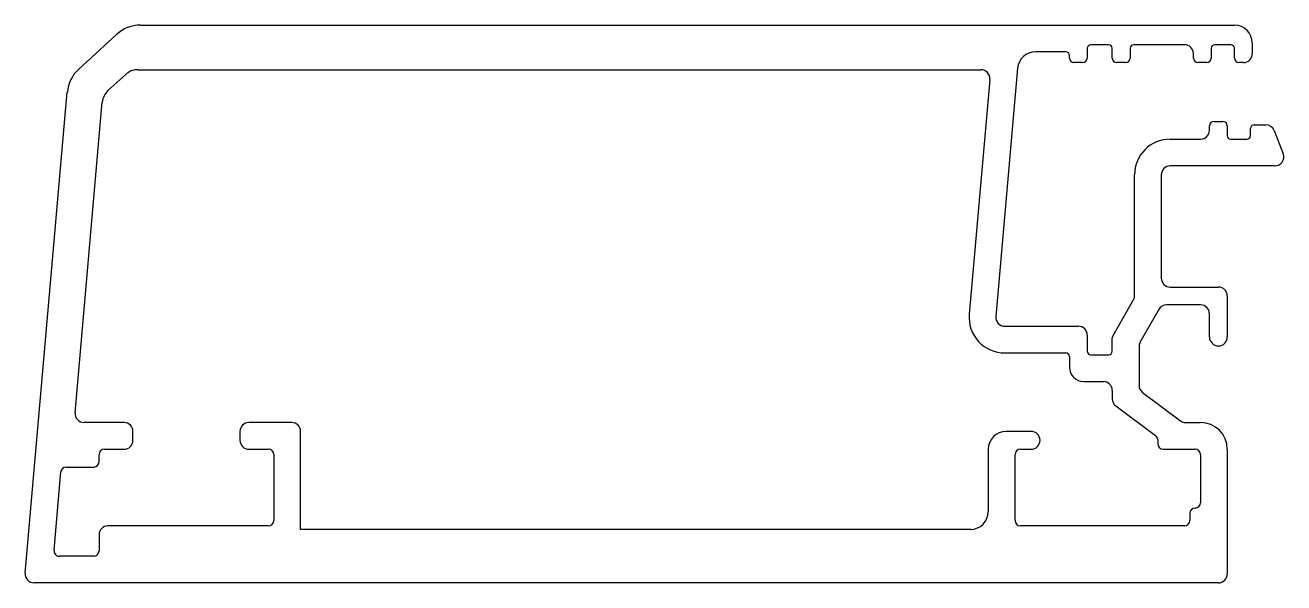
# Model space of a CAD drawing. Extents: x 1266.7 to 1337.3, y 1009.8 to 1041.1.
import ezdxf

# ---------------------------------------------------------------- set-up
doc = ezdxf.new("R2010")
doc.units = 0
doc.layers.get('0').update_dxf_attribs({"linetype": 'CONTINUOUS'})

msp = doc.modelspace()

# ---------------------------------------------------------------- linework, layer by layer
for p, q in [((1273.206, 1041.116), (1334.528, 1041.116)), ((1269.74, 1038.653), (1271.855, 1040.59)), ((1335.528, 1040.116), (1335.528, 1039.516)), ((1325.078, 1039.616), (1323.369, 1039.616)), ((1325.278, 1039.266), (1325.278, 1039.416)), ((1326.278, 1039.816), (1326.278, 1039.266)), ((1327.478, 1040.016), (1326.478, 1040.016)), ((1327.678, 1039.266), (1327.678, 1039.816)), ((1328.678, 1039.816), (1328.678, 1039.266)), ((1331.728, 1040.016), (1328.878, 1040.016)), ((1332.228, 1039.266), (1332.228, 1039.516)), ((1333.228, 1039.816), (1333.228, 1039.266)), ((1334.328, 1040.016), (1333.428, 1040.016)), ((1334.528, 1039.266), (1334.528, 1039.816)), ((1322.373, 1038.703), (1321.153, 1024.759)), ((1326.028, 1039.016), (1325.528, 1039.016)), ((1328.428, 1039.016), (1327.928, 1039.016)), ((1332.978, 1039.016), (1332.478, 1039.016)), ((1335.028, 1039.016), (1334.778, 1039.016)), ((1271.378, 1037.441), (1272.374, 1038.353)), ((1273.049, 1038.616), (1320.314, 1038.616)), ((1320.812, 1038.072), (1319.659, 1024.89)), ((1266.738, 1010.359), (1269.099, 1037.352)), ((1269.533, 1019.359), (1271.058, 1036.791)), ((1333.128, 1035.216), (1333.128, 1035.466)), ((1333.378, 1035.716), (1333.878, 1035.716)), ((1334.128, 1035.466), (1334.128, 1034.916)), ((1335.428, 1034.916), (1335.428, 1035.316)), ((1335.628, 1035.516), (1336.287, 1035.516)), ((1336.753, 1035.198), (1337.262, 1033.898)), ((1330.928, 1034.716), (1332.628, 1034.716)), ((1334.328, 1034.716), (1335.228, 1034.716)), ((1336.796, 1033.216), (1330.928, 1033.216)), ((1328.928, 1025.866), (1328.928, 1032.716)), ((1330.428, 1032.716), (1330.428, 1026.916)), ((1330.928, 1026.416), (1333.628, 1026.416)), ((1327.705, 1023.662), (1328.902, 1025.767)), ((1332.628, 1025.416), (1330.719, 1025.416)), ((1334.128, 1025.916), (1334.128, 1023.616)), ((1330.285, 1025.163), (1329.244, 1023.334)), ((1333.128, 1023.616), (1333.128, 1024.916)), ((1321.651, 1024.216), (1325.778, 1024.216)), ((1326.278, 1023.716), (1326.278, 1022.816)), ((1327.678, 1022.816), (1327.678, 1023.563)), ((1321.651, 1022.716), (1325.078, 1022.716)), ((1325.278, 1022.516), (1325.278, 1021.916)), ((1326.478, 1022.616), (1327.478, 1022.616)), ((1329.178, 1023.087), (1329.178, 1020.903)), ((1326.078, 1021.116), (1327.178, 1021.116)), ((1327.678, 1020.616), (1327.678, 1020.153)), ((1329.378, 1020.503), (1331.495, 1018.916)), ((1327.878, 1019.753), (1330.108, 1018.081)), ((1272.278, 1018.816), (1270.031, 1018.816)), ((1272.778, 1017.816), (1272.778, 1018.316)), ((1278.778, 1018.316), (1278.778, 1017.816)), ((1281.678, 1018.816), (1279.278, 1018.816)), ((1282.178, 1012.816), (1282.178, 1018.316)), ((1323.128, 1018.316), (1321.728, 1018.316)), ((1331.795, 1018.816), (1332.628, 1018.816)), ((1330.228, 1017.841), (1330.228, 1017.616)), ((1270.878, 1016.616), (1270.878, 1017.016)), ((1271.178, 1017.316), (1272.278, 1017.316)), ((1279.278, 1017.316), (1280.378, 1017.316)), ((1280.678, 1017.016), (1280.678, 1013.316)), ((1320.728, 1017.316), (1320.728, 1013.816)), ((1322.228, 1013.316), (1322.228, 1017.016)), ((1322.528, 1017.316), (1323.128, 1017.316)), ((1330.528, 1017.316), (1332.328, 1017.316)), ((1332.628, 1017.016), (1332.628, 1014.316)), ((1334.128, 1017.316), (1334.128, 1010.316)), ((1269.039, 1016.316), (1270.578, 1016.316)), ((1268.356, 1011.642), (1268.741, 1016.042)), ((1332.028, 1013.716), (1332.028, 1013.316)), ((1280.378, 1013.016), (1271.378, 1013.016)), ((1319.728, 1012.816), (1282.178, 1012.816)), ((1331.728, 1013.016), (1322.528, 1013.016)), ((1270.878, 1012.516), (1270.878, 1011.616)), ((1270.578, 1011.316), (1268.654, 1011.316)), ((1333.628, 1009.816), (1267.236, 1009.816))]:
    msp.add_line(p, q)
for centre, radius, start, end in [((1273.206, 1039.116), 2, 90, 132.5), ((1334.528, 1040.116), 1, 0, 90), ((1323.369, 1038.616), 1, 90, 175), ((1325.078, 1039.416), 0.2, 0, 90), ((1326.478, 1039.816), 0.2, 90, 180), ((1327.478, 1039.816), 0.2, 0, 90), ((1328.878, 1039.816), 0.2, 90, 180), ((1331.728, 1039.516), 0.5, 0, 90), ((1333.428, 1039.816), 0.2, 90, 180), ((1334.328, 1039.816), 0.2, 0, 90), ((1335.028, 1039.516), 0.5, 270, 0), ((1271.092, 1037.178), 2, 132.5, 175), ((1325.528, 1039.266), 0.25, 180, 270), ((1326.028, 1039.266), 0.25, 270, 0), ((1327.928, 1039.266), 0.25, 180, 270), ((1328.428, 1039.266), 0.25, 270, 0), ((1332.478, 1039.266), 0.25, 180, 270), ((1332.978, 1039.266), 0.25, 270, 0), ((1334.778, 1039.266), 0.25, 180, 270), ((1273.049, 1037.616), 1, 90, 132.5), ((1320.314, 1038.116), 0.5, 355, 90), ((1272.054, 1036.704), 1, 132.5, 175), ((1332.628, 1035.216), 0.5, 270, 0), ((1333.378, 1035.466), 0.25, 90, 180), ((1333.878, 1035.466), 0.25, 0, 90), ((1335.628, 1035.316), 0.2, 90, 180), ((1336.287, 1035.016), 0.5, 21.37062, 90), ((1330.928, 1032.716), 2, 90, 180), ((1334.328, 1034.916), 0.2, 180, 270), ((1335.228, 1034.916), 0.2, 270, 360), ((1336.796, 1033.716), 0.5, 270, 21.37062), ((1330.928, 1032.716), 0.5, 90, 180), ((1330.928, 1026.916), 0.5, 180, 270), ((1333.628, 1025.916), 0.5, 360, 90), ((1328.728, 1025.866), 0.2, 330.3605, 360), ((1330.719, 1024.916), 0.5, 90, 150.3605), ((1332.628, 1024.916), 0.5, 0, 90), ((1321.651, 1024.716), 2, 175, 270), ((1321.651, 1024.716), 0.5, 175, 270), ((1325.778, 1023.716), 0.5, 360, 90), ((1327.878, 1023.563), 0.2, 150.3605, 180), ((1329.678, 1023.087), 0.5, 150.3605, 180), ((1333.628, 1023.616), 0.5, 180, 0), ((1325.078, 1022.516), 0.2, 360, 90), ((1326.478, 1022.816), 0.2, 180, 270), ((1327.478, 1022.816), 0.2, 270, 0), ((1326.078, 1021.916), 0.8, 180, 270), ((1327.178, 1020.616), 0.5, 360, 90), ((1329.678, 1020.903), 0.5, 180, 233.1301), ((1328.178, 1020.153), 0.5, 180, 233.1301), ((1270.031, 1019.316), 0.5, 175, 270), ((1331.795, 1019.316), 0.5, 233.1301, 270), ((1272.278, 1018.316), 0.5, 0, 90), ((1279.278, 1018.316), 0.5, 90, 180), ((1281.678, 1018.316), 0.5, 0, 90), ((1321.728, 1017.316), 1, 90, 180), ((1323.128, 1017.816), 0.5, 270, 90), ((1332.628, 1017.316), 1.5, 0, 90), ((1272.278, 1017.816), 0.5, 270, 0), ((1279.278, 1017.816), 0.5, 180, 270), ((1329.928, 1017.841), 0.3, 360, 53.1301), ((1330.528, 1017.616), 0.3, 180, 270), ((1271.178, 1017.016), 0.3, 90, 180), ((1280.378, 1017.016), 0.3, 360, 90), ((1322.528, 1017.016), 0.3, 90, 180), ((1332.328, 1017.016), 0.3, 0, 90), ((1269.039, 1016.016), 0.3, 90, 175), ((1270.578, 1016.616), 0.3, 270, 360), ((1332.328, 1013.716), 0.3, 90, 180), ((1332.328, 1014.316), 0.3, 270, 0), ((1280.378, 1013.316), 0.3, 270, 0), ((1319.728, 1013.816), 1, 270, 0), ((1322.528, 1013.316), 0.3, 180, 270), ((1331.728, 1013.316), 0.3, 270, 0), ((1271.378, 1012.516), 0.5, 90, 180), ((1268.654, 1011.616), 0.3, 175, 270), ((1270.578, 1011.616), 0.3, 270, 0), ((1267.236, 1010.316), 0.5, 175, 270), ((1333.628, 1010.316), 0.5, 270, 0)]:
    msp.add_arc(centre, radius, start, end)

doc.saveas('drawing.dxf')
